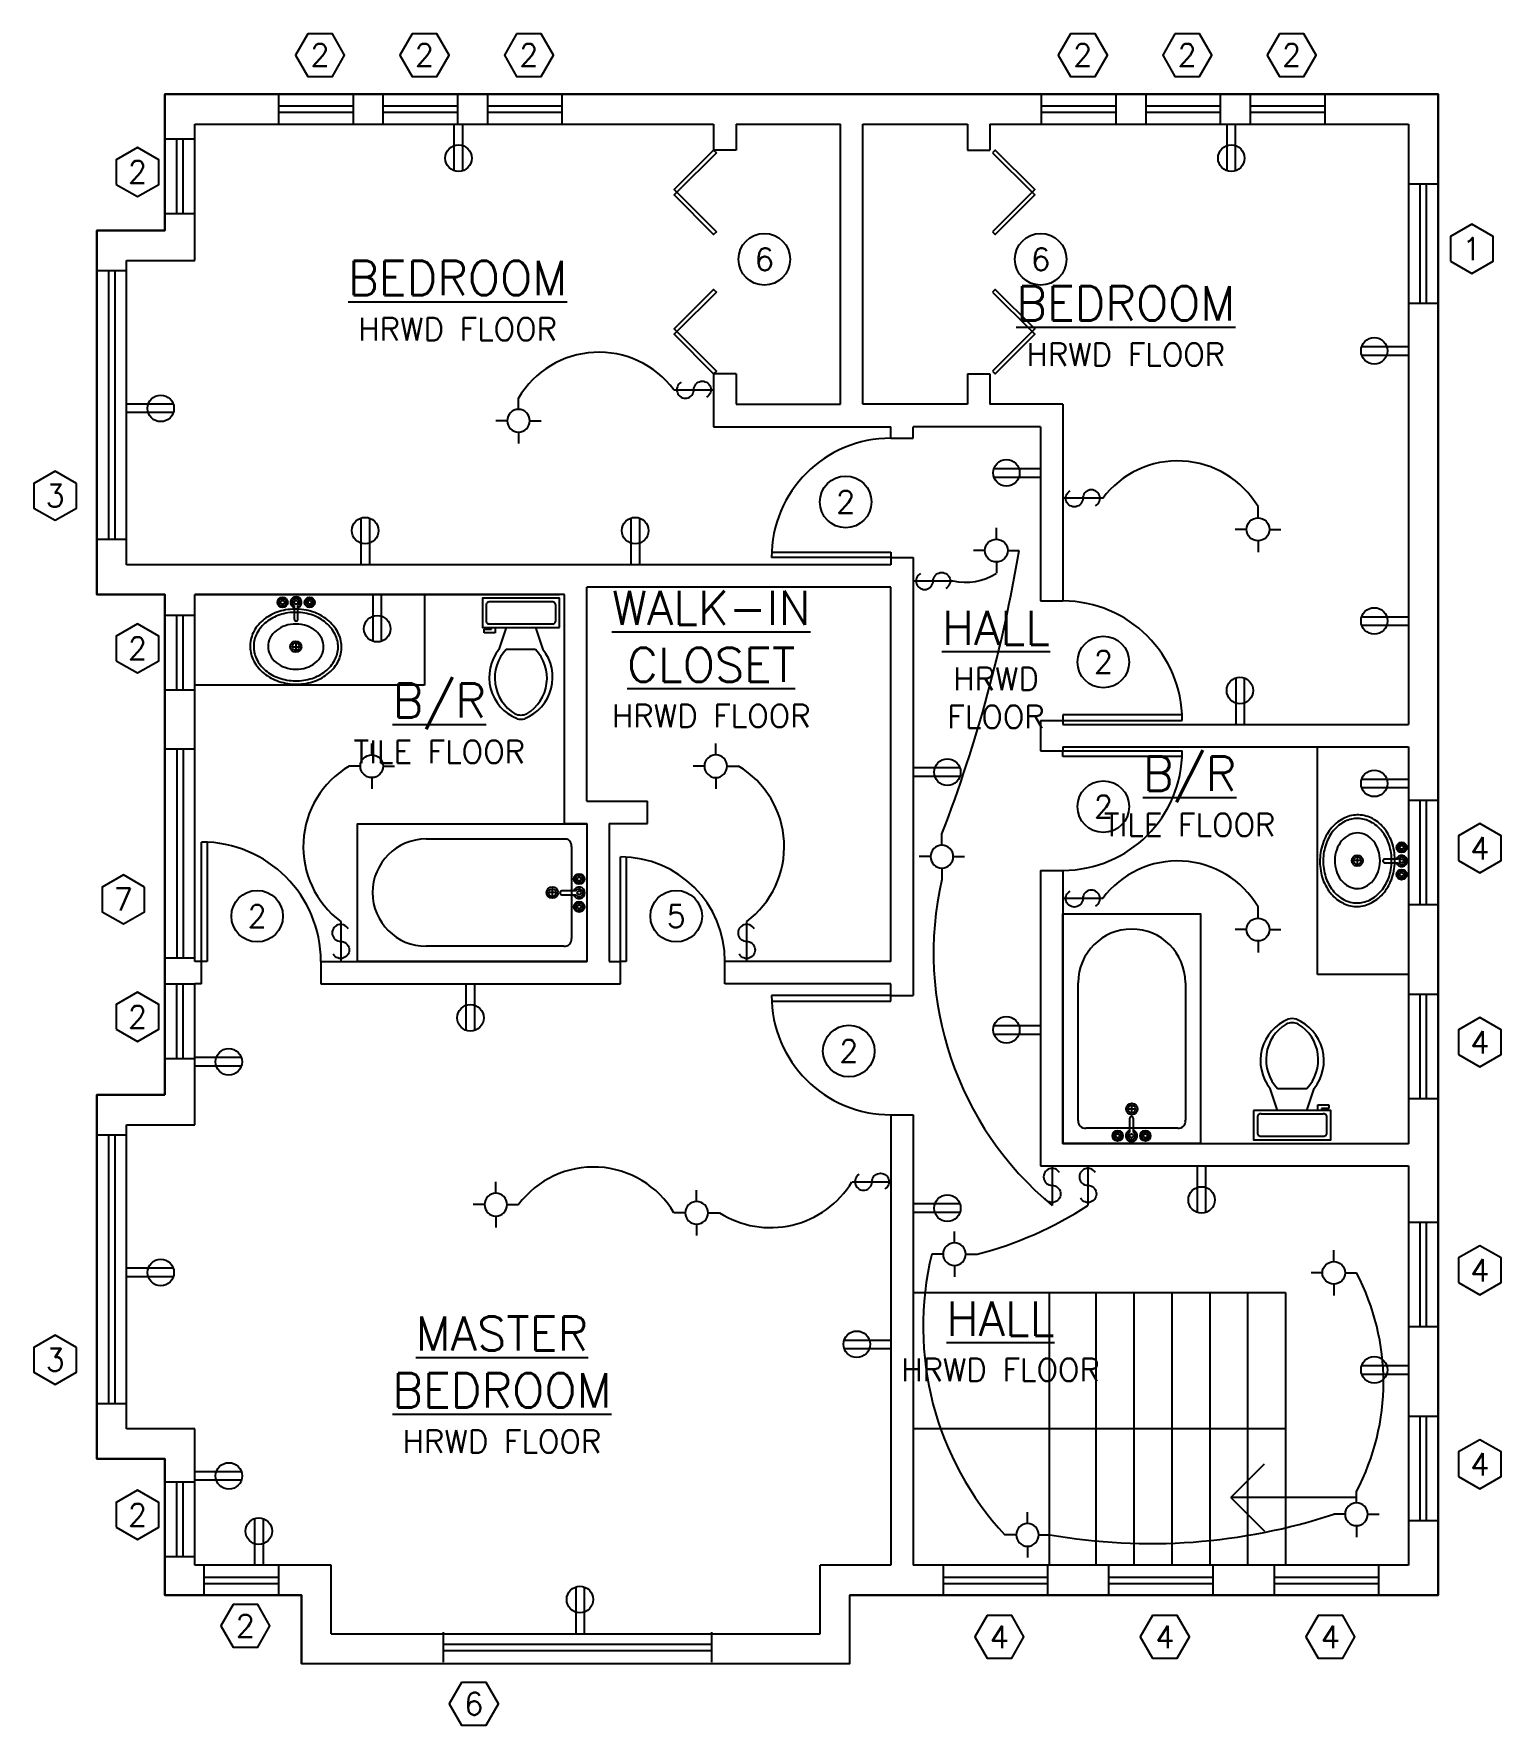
# Model space of a CAD drawing. Header units: metres. Extents: x 121.8 to 148.1, y 162.4 to 178.8.
# Drawn here: x 138.29 to 148.13, y 164.19 to 175.52 of the extents above; entities that cross this region are included whole.
import ezdxf
from ezdxf.enums import TextEntityAlignment as Align

# ---------------------------------------------------------------- set-up
doc = ezdxf.new("R2010")
doc.units = ezdxf.units.M
for name, color, linetype in [('Appliances', 3, 'Continuous'), ('Cabinetry', 95, 'Continuous'), ('DB - Windows', 5, 'Continuous'), ('Doors', 155, 'Continuous'), ('Lighting', 1, 'Continuous'), ('Power', 6, 'Continuous'), ('Stairs', 203, 'Continuous'), ('Text', 7, 'Continuous'), ('Walls', 7, 'Continuous')]:
    doc.layers.add(name, color=color, linetype=linetype)
doc.styles.add('ATTR', font='romans.shx', dxfattribs={"width": 0.8, "height": 0.24})
doc.styles.get("Standard").update_dxf_attribs({"font": 'romans.shx'})

# ---------------------------------------------------------------- blocks, each defined once
blk = doc.blocks.new('Toilet')
blk.add_line((0, 0), (0, 0))
blk.add_line((0, 0), (0, 0))
blk.add_line((0, 0), (0, 0))
blk.add_line((0, 0), (0, 0))
blk.add_line((0, 0), (0, 0))
blk.add_line((0, 0), (0, 0))
blk.add_line((0, 0), (0, 0))
blk.add_line((0, 0), (0, 0))
blk.add_line((0, 0), (0, 0))
blk.add_lwpolyline([(0, 0), (0, 0), (0, 0), (0, 0)], close=True)
blk.add_lwpolyline([(0, 0), (0, 0)])
blk.add_lwpolyline([(0, 0), (0, 0)])
blk.add_lwpolyline([(0, 0), (0, 0)])
for centre, radius, start, end in [((0, -1), 0.309, 141.4691, 247.9714), ((0, -1), 0.288, 136.3677, 238.9468), ((0, 0), 0.0225, 171.8699, 278.1301), ((0, 0), 0.0225, 81.8699, 188.1301), ((0, -1), 0.309, 292.0284, 38.5307), ((0, -1), 0.288, 301.053, 43.6321), ((0, 0), 0.0225, 261.8699, 8.1301), ((0, 0), 0.0225, 351.8699, 98.1301), ((0, -1), 0.102, 254.8605, 285.1395), ((0, -1), 0.102, 245.7318, 294.2682)]:
    blk.add_arc(centre, radius, start, end)
blk = doc.blocks.new('*B17')
for p, q in [((0.241, -0.152), (0.241, -0.051)), ((-0.254, -0.216), (-0.203, -0.216)), ((-0.254, -0.241), (-0.254, -0.216)), ((-0.203, -0.216), (-0.203, -0.203)), ((-0.178, -0.203), (-0.178, -0.241)), ((-0.102, -0.203), (-0.152, -0.356)), ((0.102, -0.203), (0.152, -0.356)), ((-0.178, -0.241), (-0.254, -0.241)), ((0.102, -0.356), (-0.102, -0.356))]:
    blk.add_line(p, q)
blk.add_lwpolyline([(0.267, -0.203), (0.267, 0), (-0.267, 0), (-0.267, -0.203)], close=True)
for points in [[(-0.241, -0.051), (-0.241, -0.152)], [(0.216, -0.025), (-0.216, -0.025)], [(-0.216, -0.178), (0.216, -0.178)]]:
    blk.add_lwpolyline(points)
for centre, radius, start, end in [((-0.219, -0.048), 0.0225, 81.8699, 188.1301), ((0.219, -0.048), 0.0225, 351.8699, 98.1301), ((-0.219, -0.156), 0.0225, 171.8699, 278.1301), ((0.219, -0.156), 0.0225, 261.8699, 8.1301), ((0.089, -0.548), 0.309, 141.4691, 247.9714), ((0.107, -0.554), 0.288, 136.3677, 238.9468), ((-0.089, -0.548), 0.309, 292.0284, 38.5307), ((-0.107, -0.554), 0.288, 301.053, 43.6321), ((0, -0.708), 0.102, 245.7318, 294.2682), ((0, -0.737), 0.102, 254.8605, 285.1395)]:
    blk.add_arc(centre, radius, start, end)
blk = doc.blocks.new('Faucet - top')
for p, q in [((-4.107, 0.125), (-4.375, 0.125)), ((-3.75, 0.4788), (-3.75, 0.75)), ((-3.5, 0.482), (-3.5, 0.75)), ((-3.1461, 0.125), (-2.875, 0.125)), ((3.143, 0.125), (2.875, 0.125)), ((3.5, 0.4788), (3.5, 0.75)), ((3.75, 0.482), (3.75, 0.75)), ((4.1039, 0.125), (4.375, 0.125)), ((-4.1039, -0.125), (-4.375, -0.125)), ((-3.75, -0.4821), (-3.75, -0.75)), ((-3.5, -0.4789), (-3.5, -0.75)), ((-3.143, -0.125), (-2.875, -0.125)), ((-0.5, -0.8639), (-0.5, -4.5)), ((0.5, -4.5), (0.5, -0.8631)), ((3.1461, -0.125), (2.875, -0.125)), ((3.5, -0.4821), (3.5, -0.75)), ((3.75, -0.4789), (3.75, -0.75)), ((4.107, -0.125), (4.375, -0.125))]:
    blk.add_line(p, q)
for centre, radius in [((-3.625, 0), 1.375), ((-4.625, 0), 0.2795), ((-3.625, 0), 0.5), ((-3.625, 1), 0.2795), ((-2.625, 0), 0.2795), ((0, 0), 0.5), ((3.625, 0), 1.375), ((2.625, 0), 0.2795), ((3.625, 0), 0.5), ((3.625, 1), 0.2795), ((4.625, 0), 0.2795), ((-3.625, -1), 0.2795), ((3.625, -1), 0.2795)]:
    blk.add_circle(centre, radius)
for centre, radius, start, end in [((-3.625, 0), 1, 105.2407, 164.2093), ((-3.625, 0), 1, 16.44125, 74.07887), ((0, 0), 1.5, 289.6514, 250.3603), ((0, 0), 1, 300.3431, 239.7554), ((3.625, 0), 1, 106.12, 164.0884), ((3.625, 0), 1, 16.23422, 73.90469), ((-3.625, 0), 1, 196.2342, 253.9047), ((-3.625, 0), 1, 286.12, 344.0884), ((3.625, 0), 1, 196.4413, 254.0789), ((3.625, 0), 1, 285.2407, 344.2093), ((0, -4.5), 0.5, 180, 0)]:
    blk.add_arc(centre, radius, start, end)
blk = doc.blocks.new('*B18')
for p, q in [((-0.027, -0.301), (0.024, -0.301)), ((-0.002, -0.275), (-0.002, -0.326))]:
    blk.add_line(p, q)
at = {"linetype": 'Continuous'}
for points in [[(-0.312, -0.291, 0.117634), (-0.293, -0.386, 0.104469), (-0.227, -0.474, 0.090016), (-0.131, -0.531, 0.08192), (-0.01, -0.555, 0.08192), (0.112, -0.539, 0.090016), (0.212, -0.488, 0.104469), (0.283, -0.405, 0.117634), (0.309, -0.311, 0.117634), (0.289, -0.215, 0.104469), (0.224, -0.128, 0.090016), (0.127, -0.07, 0.08192), (0.006, -0.046, 0.08192), (-0.116, -0.063, 0.090016), (-0.216, -0.114, 0.104469), (-0.287, -0.197, 0.117634)], [(-0.288, -0.297, 0.118622), (-0.269, -0.383, 0.104678), (-0.207, -0.462, 0.089562), (-0.117, -0.513, 0.081185), (-0.005, -0.533, 0.081185), (0.108, -0.516, 0.089562), (0.199, -0.468, 0.104678), (0.263, -0.391, 0.118622), (0.285, -0.305, 0.118622), (0.265, -0.218, 0.104678), (0.203, -0.139, 0.089562), (0.114, -0.088, 0.081185), (0.002, -0.068, 0.081185), (-0.111, -0.085, 0.089562), (-0.202, -0.134, 0.104678), (-0.266, -0.211, 0.118622)], [(-0.19, -0.299, 0.118283), (-0.177, -0.356, 0.104607), (-0.136, -0.408, 0.089718), (-0.077, -0.441, 0.081436), (-0.003, -0.454, 0.081436), (0.07, -0.443, 0.089718), (0.13, -0.411, 0.104607), (0.172, -0.36, 0.118283), (0.187, -0.303, 0.118283), (0.174, -0.246, 0.104607), (0.133, -0.194, 0.089718), (0.074, -0.16, 0.081436), (0, -0.147, 0.081436), (-0.074, -0.159, 0.089718), (-0.134, -0.191, 0.104607), (-0.176, -0.242, 0.118283)]]:
    blk.add_lwpolyline(points, format="xyb", close=True, dxfattribs=at)
for radius in [0.0381, 0.0254]:
    blk.add_circle((-0.002, -0.301), radius)
at = {"xscale": 0.0254000000000012, "yscale": 0.0254000000000012, "zscale": 0.0254000000000012}
blk.add_blockref('Faucet - top', (0, 0), dxfattribs=at)
blk = doc.blocks.new('Sink')
for p, q in [((-0.027, -0.301), (0.024, -0.301)), ((-0.002, -0.275), (-0.002, -0.326))]:
    blk.add_line(p, q)
at = {"linetype": 'Continuous'}
for points in [[(-0.312, -0.291, 0.117634), (-0.293, -0.386, 0.104469), (-0.227, -0.474, 0.090016), (-0.131, -0.531, 0.08192), (-0.01, -0.555, 0.08192), (0.112, -0.539, 0.090016), (0.212, -0.488, 0.104469), (0.283, -0.405, 0.117634), (0.309, -0.311, 0.117634), (0.289, -0.215, 0.104469), (0.224, -0.128, 0.090016), (0.127, -0.07, 0.08192), (0.006, -0.046, 0.08192), (-0.116, -0.063, 0.090016), (-0.216, -0.114, 0.104469), (-0.287, -0.197, 0.117634)], [(-0.288, -0.297, 0.118622), (-0.269, -0.383, 0.104678), (-0.207, -0.462, 0.089562), (-0.117, -0.513, 0.081185), (-0.005, -0.533, 0.081185), (0.108, -0.516, 0.089562), (0.199, -0.468, 0.104678), (0.263, -0.391, 0.118622), (0.285, -0.305, 0.118622), (0.265, -0.218, 0.104678), (0.203, -0.139, 0.089562), (0.114, -0.088, 0.081185), (0.002, -0.068, 0.081185), (-0.111, -0.085, 0.089562), (-0.202, -0.134, 0.104678), (-0.266, -0.211, 0.118622)], [(-0.19, -0.299, 0.118283), (-0.177, -0.356, 0.104607), (-0.136, -0.408, 0.089718), (-0.077, -0.441, 0.081436), (-0.003, -0.454, 0.081436), (0.07, -0.443, 0.089718), (0.13, -0.411, 0.104607), (0.172, -0.36, 0.118283), (0.187, -0.303, 0.118283), (0.174, -0.246, 0.104607), (0.133, -0.194, 0.089718), (0.074, -0.16, 0.081436), (0, -0.147, 0.081436), (-0.074, -0.159, 0.089718), (-0.134, -0.191, 0.104607), (-0.176, -0.242, 0.118283)]]:
    blk.add_lwpolyline(points, format="xyb", close=True, dxfattribs=at)
for radius in [0.0381, 0.0254]:
    blk.add_circle((-0.002, -0.301), radius)
at = {"xscale": 0.0254000000000012, "yscale": 0.0254000000000012, "zscale": 0.0254000000000012}
blk.add_blockref('Faucet - top', (0, 0), dxfattribs=at)
blk = doc.blocks.new('Bathtub')
for p, q in [((0, -0.203), (0, -0.254)), ((0.025, -0.229), (-0.025, -0.229))]:
    blk.add_line(p, q)
blk.add_lwpolyline([(-0.457, 0), (0.457, 0), (0.457, -1.524), (-0.457, -1.524)], close=True)
for points in [[(-0.305, -0.102), (0.305, -0.102)], [(-0.356, -1.067), (-0.356, -0.152)], [(0.356, -0.152), (0.356, -1.067)]]:
    blk.add_lwpolyline(points)
for radius in [0.0381, 0.0254]:
    blk.add_circle((0, -0.229), radius)
for centre, radius, start, end in [((-0.311, -0.146), 0.0449, 81.8699, 188.1301), ((0.311, -0.146), 0.0449, 351.8699, 98.1301), ((0, -1.067), 0.356, 180, 0)]:
    blk.add_arc(centre, radius, start, end)
at = {"xscale": 0.02539999999999998, "yscale": 0.02539999999999998, "zscale": 0.02539999999999998}
blk.add_blockref('Faucet - top', (0.002, -0.051), dxfattribs=at)
blk = doc.blocks.new('Receptacle')
for p, q in [((12.31, 1.12), (0, 1.12)), ((12.31, -1.12), (0, -1.12))]:
    blk.add_line(p, q)
blk.add_circle((9, 0), 3.5)
blk = doc.blocks.new('Lighting fixture')
for p, q in [((0, 3), (0, 6)), ((-3, 0), (-6, 0)), ((3, 0), (6, 0)), ((0, -3), (0, -6))]:
    blk.add_line(p, q)
blk.add_circle((0, 0), 3)
blk = doc.blocks.new('*B20')
blk.add_line((0, 0), (0, -10.5))
blk.add_lwpolyline([(1.95, -1.88, 1.732051), (0, -5.25, -1.732051), (-1.95, -8.62, -1.732051)], format="xyb")
at = {"style": 'ATTR', "width": 0.8, "flags": 9}
blk.add_attdef('ESTCODE', (0, 0), '', height=0.00003, dxfattribs=at)
blk = doc.blocks.new('*B21')
blk.add_line((0, 0), (0, -10.5))
blk.add_lwpolyline([(1.95, -1.88, 1.732051), (0, -5.25, -1.732051), (-1.95, -8.62, -1.732051)], format="xyb")
at = {"style": 'ATTR', "width": 0.8, "flags": 9}
blk.add_attdef('ESTCODE', (0, 0), '', height=0.00003, dxfattribs=at)
blk = doc.blocks.new('*U46')
for p, q in [((-1.3, 0.2), (-1.3, 0)), ((-1.3, 0.121), (0.5, 0.121)), ((0.5, 0.2), (0.5, 0)), ((-1.3, 0.079), (0.5, 0.079))]:
    blk.add_line(p, q)
blk.add_lwpolyline([(0.124, -0.137), (0.041, -0.279), (0.124, -0.422), (0.289, -0.422), (0.371, -0.279), (0.289, -0.137)], close=True)
at = {"color": 7}
blk.add_attdef('SYM.', text='', height=0.15, dxfattribs=at).set_placement((0.278, 0.462), align=Align.MIDDLE_CENTER)
at = {"flags": 9}
for tag, p in [('WIDTH', (-0.004, -0.283)), ('HEIGHT', (-0.004, -0.548)), ('STYLE', (-0.004, -0.813)), ('REF#', (-0.004, -1.078)), ('MANUFACTURER', (-0.004, -1.343)), ('COST', (-0.004, -1.608))]:
    blk.add_attdef(tag, p, '', height=0.15, dxfattribs=at)
blk = doc.blocks.new('*U44')
for p, q in [((0, 0.2), (0, 0)), ((0, 0.121), (1.8, 0.121)), ((1.8, 0.2), (1.8, 0)), ((0, 0.079), (1.8, 0.079))]:
    blk.add_line(p, q)
blk.add_lwpolyline([(0.124, -0.137), (0.041, -0.279), (0.124, -0.422), (0.289, -0.422), (0.371, -0.279), (0.289, -0.137)], close=True)
at = {"color": 7}
blk.add_attdef('SYM.', text='', height=0.15, dxfattribs=at).set_placement((0.278, 0.462), align=Align.MIDDLE_CENTER)
at = {"flags": 9}
for tag, p in [('WIDTH', (-0.004, -0.283)), ('HEIGHT', (-0.004, -0.548)), ('STYLE', (-0.004, -0.813)), ('REF#', (-0.004, -1.078)), ('MANUFACTURER', (-0.004, -1.343)), ('COST', (-0.004, -1.608))]:
    blk.add_attdef(tag, p, '', height=0.15, dxfattribs=at)
blk = doc.blocks.new('*U43')
for p, q in [((-0.8, 0.2), (-0.8, 0)), ((-0.8, 0.121), (0.6, 0.121)), ((0.6, 0.2), (0.6, 0)), ((-0.8, 0.079), (0.6, 0.079))]:
    blk.add_line(p, q)
blk.add_lwpolyline([(0.124, -0.137), (0.041, -0.279), (0.124, -0.422), (0.289, -0.422), (0.371, -0.279), (0.289, -0.137)], close=True)
at = {"color": 7}
blk.add_attdef('SYM.', text='', height=0.15, dxfattribs=at).set_placement((0.278, 0.462), align=Align.MIDDLE_CENTER)
at = {"flags": 9}
for tag, p in [('WIDTH', (-0.004, -0.283)), ('HEIGHT', (-0.004, -0.548)), ('STYLE', (-0.004, -0.813)), ('REF#', (-0.004, -1.078)), ('MANUFACTURER', (-0.004, -1.343)), ('COST', (-0.004, -1.608))]:
    blk.add_attdef(tag, p, '', height=0.15, dxfattribs=at)
blk = doc.blocks.new('*U45')
for p, q in [((-0.7, 0.2), (-0.7, 0)), ((-0.7, 0.121), (0, 0.121)), ((0, 0.2), (0, 0)), ((-0.7, 0.079), (0, 0.079))]:
    blk.add_line(p, q)
blk.add_lwpolyline([(-0.405, -0.137), (-0.488, -0.279), (-0.405, -0.422), (-0.24, -0.422), (-0.158, -0.279), (-0.24, -0.137)], close=True)
at = {"color": 7}
blk.add_attdef('SYM.', text='', height=0.15, dxfattribs=at).set_placement((0.278, 0.462), align=Align.MIDDLE_CENTER)
at = {"flags": 9}
for tag, p in [('WIDTH', (-0.004, -0.283)), ('HEIGHT', (-0.004, -0.548)), ('STYLE', (-0.004, -0.813)), ('REF#', (-0.004, -1.078)), ('MANUFACTURER', (-0.004, -1.343)), ('COST', (-0.004, -1.608))]:
    blk.add_attdef(tag, p, '', height=0.15, dxfattribs=at)
blk = doc.blocks.new('*U38')
for points in [[(0.018, -0.018), (0, 0), (0.265, 0.265), (0.283, 0.247)], [(0.548, -0.018), (0.283, 0.247), (0.301, 0.265), (0.566, 0)], [(0.952, -0.018), (0.934, 0), (1.199, 0.265), (1.217, 0.247)], [(1.482, -0.018), (1.217, 0.247), (1.235, 0.265), (1.5, 0)]]:
    blk.add_lwpolyline(points, close=True)
blk.add_circle((0.768, -0.34), 0.173)
at = {"color": 7, "flags": 8}
blk.add_attdef('SYM.', text='', height=0.15, dxfattribs=at).set_placement((0.768, -0.34), align=Align.MIDDLE_CENTER)
at = {"flags": 9}
for tag, p in [('WIDTH', (0.471, -1.122)), ('HEIGHT', (0.471, -1.4)), ('STYLE', (0.471, -1.678)), ('REF#', (0.471, -1.956)), ('MANUFACTURER', (0.471, -2.235)), ('COST', (0.471, -2.513))]:
    blk.add_attdef(tag, p, '', height=0.15, dxfattribs=at)
blk = doc.blocks.new('*U39')
for points in [[(0.018, -0.018), (0, -0.035), (0.265, -0.301), (0.283, -0.283)], [(0.548, -0.018), (0.283, -0.283), (0.301, -0.301), (0.566, -0.035)], [(0.952, -0.018), (0.934, -0.035), (1.199, -0.301), (1.217, -0.283)], [(1.482, -0.018), (1.217, -0.283), (1.235, -0.301), (1.5, -0.035)]]:
    blk.add_lwpolyline(points, close=True)
blk.add_circle((0.768, -0.34), 0.173)
at = {"color": 7, "flags": 8}
blk.add_attdef('SYM.', text='', height=0.15, dxfattribs=at).set_placement((0.768, -0.34), align=Align.MIDDLE_CENTER)
at = {"flags": 9}
for tag, p in [('WIDTH', (0.471, -1.122)), ('HEIGHT', (0.471, -1.4)), ('STYLE', (0.471, -1.678)), ('REF#', (0.471, -1.956)), ('MANUFACTURER', (0.471, -2.235)), ('COST', (0.471, -2.513))]:
    blk.add_attdef(tag, p, '', height=0.15, dxfattribs=at)
blk = doc.blocks.new('*B31')
for p, q in [((-0.038, 0), (0, 0)), ((0, 0), (0, -0.8)), ((-0.038, -0.799), (-0.038, 0))]:
    blk.add_line(p, q)
blk.add_circle((-0.373, -0.271), 0.173)
blk.add_arc((0, 0), 0.8, 180, 270)
at = {"color": 7, "flags": 8}
blk.add_attdef('SYM.', text='', height=0.15, dxfattribs=at).set_placement((0.323, 0.28), align=Align.MIDDLE_CENTER)
at = {"flags": 9}
for tag, p in [('WIDTH', (0.027, -0.502)), ('HEIGHT', (0.027, -0.78)), ('STYLE', (0.027, -1.059)), ('REF#', (0.027, -1.337)), ('MANUFACTURER', (0.027, -1.615)), ('COST', (0.027, -1.893))]:
    blk.add_attdef(tag, p, '', height=0.15, dxfattribs=at)
blk = doc.blocks.new('*B34')
for p, q in [((0.037, 0), (0, 0)), ((0, 0), (0, -0.8)), ((0.037, -0.799), (0.037, 0))]:
    blk.add_line(p, q)
blk.add_circle((0.391, -0.271), 0.173)
blk.add_arc((0, 0), 0.8, 270, 0)
at = {"color": 7, "flags": 8}
blk.add_attdef('SYM.', text='', height=0.15, dxfattribs=at).set_placement((0.323, 0.28), align=Align.MIDDLE_CENTER)
at = {"flags": 9}
for tag, p in [('WIDTH', (0.027, -0.502)), ('HEIGHT', (0.027, -0.78)), ('STYLE', (0.027, -1.059)), ('REF#', (0.027, -1.337)), ('MANUFACTURER', (0.027, -1.615)), ('COST', (0.027, -1.893))]:
    blk.add_attdef(tag, p, '', height=0.15, dxfattribs=at)
blk = doc.blocks.new('*B33')
for p, q in [((0, 0), (0, 0.8)), ((0.037, 0.799), (0.037, 0)), ((0.037, 0), (0, 0))]:
    blk.add_line(p, q)
blk.add_circle((0.373, 0.303), 0.173)
blk.add_arc((0, 0), 0.8, 0, 90)
at = {"color": 7, "flags": 8}
blk.add_attdef('SYM.', text='', height=0.15, dxfattribs=at).set_placement((0.323, 0.28), align=Align.MIDDLE_CENTER)
at = {"flags": 9}
for tag, p in [('WIDTH', (0.027, -0.502)), ('HEIGHT', (0.027, -0.78)), ('STYLE', (0.027, -1.059)), ('REF#', (0.027, -1.337)), ('MANUFACTURER', (0.027, -1.615)), ('COST', (0.027, -1.893))]:
    blk.add_attdef(tag, p, '', height=0.15, dxfattribs=at)
blk = doc.blocks.new('*B35')
for p, q in [((-0.038, 0.799), (-0.038, 0)), ((0, 0), (0, 0.8)), ((-0.038, 0), (0, 0))]:
    blk.add_line(p, q)
blk.add_circle((-0.373, 0.282), 0.173)
blk.add_arc((0, 0), 0.8, 90, 180)
at = {"color": 7, "flags": 8}
blk.add_attdef('SYM.', text='', height=0.15, dxfattribs=at).set_placement((0.323, 0.28), align=Align.MIDDLE_CENTER)
at = {"flags": 9}
for tag, p in [('WIDTH', (0.027, -0.502)), ('HEIGHT', (0.027, -0.78)), ('STYLE', (0.027, -1.059)), ('REF#', (0.027, -1.337)), ('MANUFACTURER', (0.027, -1.615)), ('COST', (0.027, -1.893))]:
    blk.add_attdef(tag, p, '', height=0.15, dxfattribs=at)
blk = doc.blocks.new('*B36')
for p, q in [((-0.038, 0), (0, 0)), ((0, 0), (0, -0.8)), ((-0.038, -0.799), (-0.038, 0))]:
    blk.add_line(p, q)
blk.add_circle((-0.373, -0.303), 0.173)
blk.add_arc((0, 0), 0.8, 180, 270)
at = {"color": 7, "flags": 8}
blk.add_attdef('SYM.', text='', height=0.15, dxfattribs=at).set_placement((0.323, 0.28), align=Align.MIDDLE_CENTER)
at = {"flags": 9}
for tag, p in [('WIDTH', (0.027, -0.502)), ('HEIGHT', (0.027, -0.78)), ('STYLE', (0.027, -1.059)), ('REF#', (0.027, -1.337)), ('MANUFACTURER', (0.027, -1.615)), ('COST', (0.027, -1.893))]:
    blk.add_attdef(tag, p, '', height=0.15, dxfattribs=at)
blk = doc.blocks.new('*B37')
for p, q in [((-0.038, 0), (0, 0)), ((0, 0), (0, -0.7)), ((-0.038, -0.699), (-0.038, 0))]:
    blk.add_line(p, q)
blk.add_circle((-0.373, -0.303), 0.173)
blk.add_arc((0, 0), 0.7, 180, 270)
at = {"color": 7, "flags": 8}
blk.add_attdef('SYM.', text='', height=0.15, dxfattribs=at).set_placement((0.323, 0.28), align=Align.MIDDLE_CENTER)
at = {"flags": 9}
for tag, p in [('WIDTH', (0.027, -0.502)), ('HEIGHT', (0.027, -0.78)), ('STYLE', (0.027, -1.059)), ('REF#', (0.027, -1.337)), ('MANUFACTURER', (0.027, -1.615)), ('COST', (0.027, -1.893))]:
    blk.add_attdef(tag, p, '', height=0.15, dxfattribs=at)
blk = doc.blocks.new('*U48')
for p, q in [((0, 0.2), (0, 0)), ((0, 0.121), (0.5, 0.121)), ((0.5, 0.2), (0.5, 0)), ((0, 0.079), (0.5, 0.079))]:
    blk.add_line(p, q)
blk.add_lwpolyline([(0.196, 0.605), (0.114, 0.462), (0.196, 0.319), (0.361, 0.319), (0.443, 0.462), (0.361, 0.605)], close=True)
at = {"color": 7}
blk.add_attdef('SYM.', text='', height=0.15, dxfattribs=at).set_placement((0.278, 0.462), align=Align.MIDDLE_CENTER)
at = {"flags": 9}
for tag, p in [('WIDTH', (-0.004, -0.283)), ('HEIGHT', (-0.004, -0.548)), ('STYLE', (-0.004, -0.813)), ('REF#', (-0.004, -1.078)), ('MANUFACTURER', (-0.004, -1.343)), ('COST', (-0.004, -1.608))]:
    blk.add_attdef(tag, p, '', height=0.15, dxfattribs=at)
blk = doc.blocks.new('*U50')
for p, q in [((0, 0.2), (0, 0)), ((0, 0.121), (0.5, 0.121)), ((0.5, 0.2), (0.5, 0)), ((0, 0.079), (0.5, 0.079))]:
    blk.add_line(p, q)
blk.add_lwpolyline([(0.196, 0.527), (0.114, 0.384), (0.196, 0.241), (0.361, 0.241), (0.443, 0.384), (0.361, 0.527)], close=True)
at = {"color": 7}
blk.add_attdef('SYM.', text='', height=0.15, dxfattribs=at).set_placement((0.278, 0.462), align=Align.MIDDLE_CENTER)
at = {"flags": 9}
for tag, p in [('WIDTH', (-0.004, -0.283)), ('HEIGHT', (-0.004, -0.548)), ('STYLE', (-0.004, -0.813)), ('REF#', (-0.004, -1.078)), ('MANUFACTURER', (-0.004, -1.343)), ('COST', (-0.004, -1.608))]:
    blk.add_attdef(tag, p, '', height=0.15, dxfattribs=at)
blk = doc.blocks.new('*U52')
for p, q in [((0, 0.2), (0, 0)), ((0, 0.121), (0.5, 0.121)), ((0.5, 0.2), (0.5, 0)), ((0, 0.079), (0.5, 0.079))]:
    blk.add_line(p, q)
blk.add_lwpolyline([(0.196, -0.062), (0.114, -0.205), (0.196, -0.348), (0.361, -0.348), (0.443, -0.205), (0.361, -0.062)], close=True)
at = {"color": 7}
blk.add_attdef('SYM.', text='', height=0.15, dxfattribs=at).set_placement((0.278, 0.462), align=Align.MIDDLE_CENTER)
at = {"flags": 9}
for tag, p in [('WIDTH', (-0.004, -0.283)), ('HEIGHT', (-0.004, -0.548)), ('STYLE', (-0.004, -0.813)), ('REF#', (-0.004, -1.078)), ('MANUFACTURER', (-0.004, -1.343)), ('COST', (-0.004, -1.608))]:
    blk.add_attdef(tag, p, '', height=0.15, dxfattribs=at)
blk = doc.blocks.new('*U53')
for p, q in [((0, 0.2), (0, 0)), ((0, 0.121), (0.8, 0.121)), ((0.8, 0.2), (0.8, 0)), ((0, 0.079), (0.8, 0.079))]:
    blk.add_line(p, q)
blk.add_lwpolyline([(0.281, -0.083), (0.199, -0.225), (0.281, -0.368), (0.446, -0.368), (0.529, -0.225), (0.446, -0.083)], close=True)
at = {"color": 7}
blk.add_attdef('SYM.', text='', height=0.15, dxfattribs=at).set_placement((0.278, 0.462), align=Align.MIDDLE_CENTER)
at = {"flags": 9}
for tag, p in [('WIDTH', (-0.004, -0.283)), ('HEIGHT', (-0.004, -0.548)), ('STYLE', (-0.004, -0.813)), ('REF#', (-0.004, -1.078)), ('MANUFACTURER', (-0.004, -1.343)), ('COST', (-0.004, -1.608))]:
    blk.add_attdef(tag, p, '', height=0.15, dxfattribs=at)

msp = doc.modelspace()

# ---------------------------------------------------------------- linework, layer by layer
at = {"layer": 'Cabinetry'}
for p, q in [((140.91, 171.763), (140.91, 171.155)), ((140.91, 171.155), (139.371, 171.155)), ((146.897, 169.218), (146.897, 170.742)), ((147.506, 169.218), (146.897, 169.218))]:
    msp.add_line(p, q, dxfattribs=at)
at = {"layer": 'Lighting'}
for centre, radius, start, end in [((142.08, 172.76), 0.627, 36.7917, 149.293), ((145.959, 172.032), 0.627, 30.707, 143.2083), ((135.238, 173.666), 9.791, 339.0105, 350.5444), ((144.537, 172.23), 0.385, 257.4618, 302.3958), ((140.725, 170.074), 0.627, 120.707, 233.2083), ((142.695, 170.074), 0.627, 306.7917, 59.293), ((145.959, 169.351), 0.627, 30.707, 143.2083), ((146.522, 169.362), 2.199, 167.0675, 230.3199), ((142.044, 167.3), 0.627, 30.707, 143.2083), ((143.23, 168.16), 0.639, 237.6014, 328.7053), ((144.003, 169.74), 2.474, 284.3409, 303.2079), ((146.304, 166.858), 2.051, 166.3273, 222.8797), ((145.761, 166.485), 1.578, 332.329, 27.671), ((145.779, 169.324), 3.92, 260.0509, 288.2374)]:
    msp.add_arc(centre, radius, start, end, dxfattribs=at)
at = {"layer": 'Stairs'}
for p, q in [((144.187, 167.086), (146.682, 167.086)), ((145.101, 165.258), (145.101, 167.086)), ((145.412, 167.086), (145.412, 165.258)), ((145.666, 167.086), (145.666, 165.258)), ((145.92, 167.086), (145.92, 165.258)), ((146.174, 167.086), (146.174, 165.258)), ((146.428, 167.086), (146.428, 165.258)), ((146.682, 167.086), (146.682, 165.258)), ((146.682, 166.172), (144.187, 166.172))]:
    msp.add_line(p, q, dxfattribs=at)
at = {"layer": 'Text'}
for p, q in [((146.316, 165.713), (146.541, 165.938)), ((147.152, 165.713), (146.316, 165.713)), ((146.316, 165.713), (146.541, 165.488))]:
    msp.add_line(p, q, dxfattribs=at)
at = {"layer": 'Walls'}
for p, q in [((139.171, 174.202), (139.171, 175.116)), ((139.171, 175.116), (147.706, 175.116)), ((147.706, 175.116), (147.706, 165.058)), ((139.371, 174.002), (139.371, 174.916)), ((139.371, 174.916), (142.849, 174.916)), ((142.849, 174.916), (142.849, 174.742)), ((142.999, 174.916), (142.999, 174.742)), ((142.999, 174.916), (143.7, 174.916)), ((143.7, 173.038), (143.7, 174.916)), ((143.85, 173.038), (143.85, 174.916)), ((143.85, 174.916), (144.551, 174.916)), ((144.551, 174.916), (144.551, 174.742)), ((144.701, 174.916), (144.701, 174.742)), ((144.701, 174.916), (147.506, 174.916)), ((147.506, 174.916), (147.506, 170.892)), ((142.999, 174.742), (142.849, 174.742)), ((144.551, 174.742), (144.701, 174.742)), ((138.714, 171.763), (138.714, 174.202)), ((138.714, 174.202), (139.171, 174.202)), ((138.914, 171.963), (138.914, 174.002)), ((138.914, 174.002), (139.371, 174.002)), ((142.849, 173.242), (142.849, 172.888)), ((142.999, 173.242), (142.849, 173.242)), ((142.999, 173.242), (142.999, 173.038)), ((144.551, 173.242), (144.551, 173.038)), ((144.551, 173.242), (144.701, 173.242)), ((144.701, 173.242), (144.701, 173.038)), ((142.999, 173.038), (143.7, 173.038)), ((144.551, 173.038), (143.85, 173.038)), ((145.19, 173.038), (144.701, 173.038)), ((145.19, 173.038), (145.19, 171.72)), ((142.849, 172.888), (144.037, 172.888)), ((144.037, 172.811), (144.037, 172.888)), ((145.04, 172.888), (144.187, 172.888)), ((144.187, 172.811), (144.187, 172.888)), ((145.04, 172.888), (145.04, 171.72)), ((144.037, 172.811), (144.187, 172.811)), ((144.037, 171.963), (138.914, 171.963)), ((144.037, 172.011), (144.037, 171.963)), ((144.037, 172.011), (144.187, 172.011)), ((144.187, 172.011), (144.187, 169.077)), ((139.171, 171.763), (138.714, 171.763)), ((139.171, 171.763), (138.914, 171.763)), ((139.171, 168.41), (139.171, 171.763)), ((139.371, 169.305), (139.371, 171.763)), ((141.849, 171.763), (139.371, 171.763)), ((141.849, 170.228), (141.849, 171.763)), ((141.999, 170.378), (141.999, 171.813)), ((144.037, 171.813), (141.999, 171.813)), ((144.037, 169.305), (144.037, 171.813)), ((145.04, 171.72), (145.19, 171.72)), ((145.04, 170.92), (145.19, 170.92)), ((145.04, 170.92), (145.04, 170.715)), ((145.19, 170.92), (145.19, 170.892)), ((145.19, 170.892), (147.506, 170.892)), ((145.04, 170.715), (145.19, 170.715)), ((145.19, 170.742), (147.506, 170.742)), ((145.19, 170.742), (145.19, 170.715)), ((147.506, 170.742), (147.506, 168.085)), ((141.999, 170.378), (142.406, 170.378)), ((142.406, 170.228), (142.406, 170.378)), ((141.849, 170.228), (141.999, 170.228)), ((141.999, 170.228), (141.999, 170.005)), ((142.149, 170.228), (142.406, 170.228)), ((142.149, 170.228), (142.149, 169.305)), ((141.999, 170.005), (141.999, 169.305)), ((145.04, 169.915), (145.19, 169.915)), ((145.04, 169.915), (145.04, 167.935)), ((145.19, 169.915), (145.19, 168.085)), ((139.416, 169.305), (139.371, 169.305)), ((139.416, 169.155), (139.416, 169.305)), ((140.216, 169.305), (141.999, 169.305)), ((140.216, 169.305), (140.216, 169.155)), ((142.149, 169.305), (142.225, 169.305)), ((142.225, 169.155), (142.225, 169.305)), ((142.925, 169.155), (142.925, 169.305)), ((144.037, 169.305), (142.925, 169.305)), ((139.371, 168.21), (139.371, 169.155)), ((139.416, 169.155), (139.371, 169.155)), ((140.216, 169.155), (142.225, 169.155)), ((144.037, 169.155), (142.925, 169.155)), ((144.037, 169.077), (144.037, 169.155)), ((144.037, 169.077), (144.187, 169.077)), ((138.714, 165.972), (138.714, 168.41)), ((138.714, 168.41), (139.171, 168.41)), ((138.914, 166.172), (138.914, 168.21)), ((138.914, 168.21), (139.371, 168.21)), ((144.037, 168.277), (144.187, 168.277)), ((144.037, 168.277), (144.037, 165.258)), ((144.187, 168.277), (144.187, 165.258)), ((144.187, 168.245), (144.187, 165.258)), ((145.19, 168.085), (147.506, 168.085)), ((145.04, 167.935), (147.506, 167.935)), ((147.506, 167.935), (147.506, 165.258)), ((139.371, 166.172), (138.914, 166.172)), ((139.371, 165.258), (139.371, 166.172)), ((139.171, 165.972), (138.714, 165.972)), ((139.171, 165.058), (139.171, 165.972)), ((140.286, 165.258), (139.371, 165.258)), ((140.286, 164.8), (140.286, 165.258)), ((143.563, 164.8), (143.563, 165.258)), ((144.037, 165.258), (143.563, 165.258)), ((147.506, 165.258), (144.187, 165.258)), ((140.086, 165.058), (139.171, 165.058)), ((140.086, 164.6), (140.086, 165.058)), ((143.763, 164.6), (143.763, 165.058)), ((147.706, 165.058), (143.763, 165.058)), ((140.286, 164.8), (143.563, 164.8)), ((140.086, 164.6), (143.763, 164.6))]:
    msp.add_line(p, q, dxfattribs=at)
msp.add_lwpolyline([(139.171, 168.41), (138.714, 168.41), (138.714, 165.972), (139.171, 165.972), (139.171, 165.058), (140.086, 165.058), (140.086, 164.6), (143.763, 164.6), (143.763, 165.058), (147.706, 165.058), (147.706, 175.116), (139.171, 175.116), (139.171, 174.202), (138.714, 174.202), (138.714, 171.763), (139.171, 171.763)], close=True, dxfattribs=at)
msp.add_lwpolyline([(139.371, 171.763), (141.815, 171.763)], dxfattribs=at)

# ---------------------------------------------------------------- block references
at = {"layer": 'Appliances'}
for name, p, xscale, yscale, zscale in [('*B18', (140.05, 171.711), 0.9874250000002576, 0.9874250000002576, 0.9874250000002576), ('*B17', (141.557, 171.739), 0.9670142857139581, 0.9670142857139581, 0.9670142857139581)]:
    msp.add_blockref(name, p, dxfattribs=dict(at, xscale=xscale, yscale=yscale, zscale=zscale))
for name, p, xscale, yscale, zscale, rotation in [('Sink', (147.461, 169.978), 0.9874250000002576, 0.9874250000002576, 0.9874250000002576, 269.9999999999994), ('Bathtub', (141.999, 169.766), 1.009373913043419, 1.009373913043419, 1.009373913043419, 270.0000000000097), ('Bathtub', (145.652, 168.085), 1.009373913043419, 1.009373913043419, 1.009373913043419, 180), ('*B17', (146.727, 168.11), 0.9670142857139581, 0.9670142857139581, 0.9670142857139581, 180)]:
    msp.add_blockref(name, p, dxfattribs=dict(at, xscale=xscale, yscale=yscale, zscale=zscale, rotation=rotation))
at = {"layer": 'DB - Windows'}
for p in [(139.932, 174.916), (140.632, 174.916), (141.332, 174.916), (145.045, 174.916), (145.745, 174.916), (146.445, 174.916)]:
    msp.add_blockref('*U48', p, dxfattribs=at).add_auto_attribs({'SYM.': '2'})
ref = msp.add_blockref('*U50', (139.371, 174.316), dxfattribs=dict(at, rotation=90))
ref.add_attrib('SYM.', '2', dxfattribs={"layer": '0', "color": 7, "height": 0.15}).set_placement((138.987, 174.595), align=Align.MIDDLE_CENTER)
ref = msp.add_blockref('*U53', (147.706, 173.716), dxfattribs=dict(at, rotation=90))
ref.add_attrib('SYM.', '1', dxfattribs={"layer": '0', "color": 7, "height": 0.15}).set_placement((147.931, 174.08), align=Align.MIDDLE_CENTER)
ref = msp.add_blockref('*U46', (138.714, 172.632), dxfattribs=dict(at, rotation=270))
ref.add_attrib('SYM.', '3', dxfattribs={"layer": '0', "color": 7, "height": 0.15}).set_placement((138.435, 172.426), align=Align.MIDDLE_CENTER)
ref = msp.add_blockref('*U50', (139.371, 171.124), dxfattribs=dict(at, rotation=90))
ref.add_attrib('SYM.', '2', dxfattribs={"layer": '0', "color": 7, "height": 0.15}).set_placement((138.987, 171.402), align=Align.MIDDLE_CENTER)
ref = msp.add_blockref('*U43', (139.171, 169.927), dxfattribs=dict(at, rotation=270))
ref.add_attrib('SYM.', '7', dxfattribs={"layer": '0', "color": 7, "height": 0.15}).set_placement((138.892, 169.72), align=Align.MIDDLE_CENTER)
ref = msp.add_blockref('*U45', (147.706, 170.386), dxfattribs=dict(at, rotation=90))
ref.add_attrib('SYM.', '4', dxfattribs={"layer": '0', "color": 7, "height": 0.15}).set_placement((147.985, 170.063), align=Align.MIDDLE_CENTER)
ref = msp.add_blockref('*U50', (139.371, 168.655), dxfattribs=dict(at, rotation=90))
ref.add_attrib('SYM.', '2', dxfattribs={"layer": '0', "color": 7, "height": 0.15}).set_placement((138.987, 168.933), align=Align.MIDDLE_CENTER)
ref = msp.add_blockref('*U45', (147.706, 169.086), dxfattribs=dict(at, rotation=90))
ref.add_attrib('SYM.', '4', dxfattribs={"layer": '0', "color": 7, "height": 0.15}).set_placement((147.985, 168.763), align=Align.MIDDLE_CENTER)
ref = msp.add_blockref('*U46', (138.714, 166.841), dxfattribs=dict(at, rotation=270))
ref.add_attrib('SYM.', '3', dxfattribs={"layer": '0', "color": 7, "height": 0.15}).set_placement((138.435, 166.635), align=Align.MIDDLE_CENTER)
ref = msp.add_blockref('*U45', (147.706, 167.558), dxfattribs=dict(at, rotation=90))
ref.add_attrib('SYM.', '4', dxfattribs={"layer": '0', "color": 7, "height": 0.15}).set_placement((147.985, 167.235), align=Align.MIDDLE_CENTER)
ref = msp.add_blockref('*U45', (147.706, 166.258), dxfattribs=dict(at, rotation=90))
ref.add_attrib('SYM.', '4', dxfattribs={"layer": '0', "color": 7, "height": 0.15}).set_placement((147.985, 165.935), align=Align.MIDDLE_CENTER)
ref = msp.add_blockref('*U50', (139.371, 165.318), dxfattribs=dict(at, rotation=90))
ref.add_attrib('SYM.', '2', dxfattribs={"layer": '0', "color": 7, "height": 0.15}).set_placement((138.987, 165.596), align=Align.MIDDLE_CENTER)
ref = msp.add_blockref('*U52', (139.432, 165.058), dxfattribs=at)
ref.add_attrib('SYM.', '2', dxfattribs={"layer": '0', "color": 7, "height": 0.15}).set_placement((139.71, 164.852), align=Align.MIDDLE_CENTER)
ref = msp.add_blockref('*U45', (145.087, 165.058), dxfattribs=at)
ref.add_attrib('SYM.', '4', dxfattribs={"layer": '0', "color": 7, "height": 0.15}).set_placement((144.764, 164.778), align=Align.MIDDLE_CENTER)
ref = msp.add_blockref('*U45', (146.196, 165.058), dxfattribs=at)
ref.add_attrib('SYM.', '4', dxfattribs={"layer": '0', "color": 7, "height": 0.15}).set_placement((145.874, 164.778), align=Align.MIDDLE_CENTER)
ref = msp.add_blockref('*U45', (147.306, 165.058), dxfattribs=at)
ref.add_attrib('SYM.', '4', dxfattribs={"layer": '0', "color": 7, "height": 0.15}).set_placement((146.983, 164.778), align=Align.MIDDLE_CENTER)
ref = msp.add_blockref('*U44', (141.035, 164.609), dxfattribs=at)
ref.add_attrib('SYM.', '6', dxfattribs={"layer": '0', "color": 7, "height": 0.15}).set_placement((141.241, 164.33), align=Align.MIDDLE_CENTER)
at = {"layer": 'Doors'}
ref = msp.add_blockref('*U38', (142.849, 173.242), dxfattribs=dict(at, rotation=90))
ref.add_attrib('SYM.', '6', dxfattribs={"layer": '0', "color": 7, "height": 0.15, "flags": 8}).set_placement((143.189, 174.01), align=Align.MIDDLE_CENTER)
ref = msp.add_blockref('*U39', (144.701, 173.242), dxfattribs=dict(at, rotation=90))
ref.add_attrib('SYM.', '6', dxfattribs={"layer": '0', "color": 7, "height": 0.15, "flags": 8}).set_placement((145.041, 174.01), align=Align.MIDDLE_CENTER)
ref = msp.add_blockref('*B33', (144.037, 172.011), dxfattribs=dict(at, rotation=90))
ref.add_attrib('SYM.', '2', dxfattribs={"layer": '0', "color": 7, "height": 0.15, "flags": 8}).set_placement((143.734, 172.384), align=Align.MIDDLE_CENTER)
ref = msp.add_blockref('*B34', (145.19, 170.92), dxfattribs=dict(at, rotation=90))
ref.add_attrib('SYM.', '2', dxfattribs={"layer": '0', "color": 7, "height": 0.15, "flags": 8}).set_placement((145.462, 171.311), align=Align.MIDDLE_CENTER)
ref = msp.add_blockref('*B31', (145.19, 170.715), dxfattribs=dict(at, rotation=90))
ref.add_attrib('SYM.', '2', dxfattribs={"layer": '0', "color": 7, "height": 0.15, "flags": 8}).set_placement((145.462, 170.342), align=Align.MIDDLE_CENTER)
ref = msp.add_blockref('*B36', (139.416, 169.305), dxfattribs=dict(at, rotation=180))
ref.add_attrib('SYM.', '2', dxfattribs={"layer": '0', "color": 7, "height": 0.15, "flags": 8}).set_placement((139.789, 169.608), align=Align.MIDDLE_CENTER)
ref = msp.add_blockref('*B37', (142.225, 169.305), dxfattribs=dict(at, rotation=180))
ref.add_attrib('SYM.', '5', dxfattribs={"layer": '0', "color": 7, "height": 0.15, "flags": 8}).set_placement((142.598, 169.608), align=Align.MIDDLE_CENTER)
ref = msp.add_blockref('*B35', (144.037, 169.077), dxfattribs=dict(at, rotation=90))
ref.add_attrib('SYM.', '2', dxfattribs={"layer": '0', "color": 7, "height": 0.15, "flags": 8}).set_placement((143.755, 168.704), align=Align.MIDDLE_CENTER)
at = {"layer": 'Lighting'}
for name, p, xscale, yscale, zscale, rotation in [('*B20', (142.583, 173.136), 0.0254000000000012, 0.0254000000000012, 0.0254000000000012, 90), ('Lighting fixture', (141.541, 172.928), -0.02539999999999054, 0.02539999999999054, 0.0254, 90), ('*B20', (145.457, 172.408), 0.02539999999999054, 0.02539999999999054, 0.02539999999999054, 270), ('Lighting fixture', (146.498, 172.2), 0.02539999999999054, 0.02539999999999054, 0.02539999999999054, 270), ('Lighting fixture', (144.744, 172.058), 0.02539999999999054, 0.02539999999999054, 0.02539999999999054, 270), ('*B21', (144.187, 171.854), 0.02539999999999054, 0.02539999999999054, 0.02539999999999054, 90), ('*B20', (145.457, 169.726), 0.02539999999999054, 0.02539999999999054, 0.02539999999999054, 270), ('Lighting fixture', (146.498, 169.518), 0.02539999999999054, 0.02539999999999054, 0.02539999999999054, 270), ('*B20', (143.777, 167.828), 0.0254000000000012, 0.0254000000000012, 0.0254000000000012, 90), ('Lighting fixture', (141.389, 167.675), -0.02539999999999054, 0.02539999999999054, 0.0254, 90), ('Lighting fixture', (142.735, 167.62), -0.02539999999999054, 0.02539999999999054, 0.0254, 90), ('Lighting fixture', (144.463, 167.343), -0.02539999999999054, 0.02539999999999054, 0.0254, 90), ('Lighting fixture', (147.158, 165.6), -0.02539999999999054, 0.02539999999999054, 0.0254, 90), ('Lighting fixture', (144.953, 165.462), -0.02539999999999054, 0.02539999999999054, 0.0254, 90)]:
    msp.add_blockref(name, p, dxfattribs=dict(at, xscale=xscale, yscale=yscale, zscale=zscale, rotation=rotation))
for name, p, xscale, yscale, zscale in [('Lighting fixture', (140.557, 170.613), 0.02539999999999054, 0.02539999999999054, 0.02539999999999054), ('Lighting fixture', (142.863, 170.613), -0.02539999999999054, 0.02539999999999054, 0.0254), ('Lighting fixture', (144.379, 170.007), -0.02539999999999054, 0.02539999999999054, 0.0254), ('*B20', (140.349, 169.572), 0.02540000000000031, 0.02540000000000031, 0.02540000000000031), ('*B20', (143.07, 169.572), 0.02540000000000031, 0.02540000000000031, 0.02540000000000031), ('*B21', (145.118, 167.937), 0.02539999999999054, 0.02539999999999054, 0.02539999999999054), ('*B21', (145.358, 167.937), 0.02539999999999054, 0.02539999999999054, 0.02539999999999054), ('Lighting fixture', (147.006, 167.218), 0.02539999999999054, 0.02539999999999054, 0.02539999999999054)]:
    msp.add_blockref(name, p, dxfattribs=dict(at, xscale=xscale, yscale=yscale, zscale=zscale))
at = {"layer": 'Power', "xscale": 0.02539999999999054, "yscale": 0.02539999999999054, "zscale": 0.02539999999999054}
for p, rotation in [((141.139, 174.916), 270), ((146.319, 174.916), 270), ((146.319, 174.916), 270), ((147.506, 173.396), 180), ((145.04, 172.579), 180), ((140.513, 171.963), 90), ((142.323, 171.963), 90), ((140.594, 171.763), 270), ((147.506, 171.586), 180), ((146.377, 170.892), 90), ((147.506, 170.498), 180), ((141.219, 169.155), 270), ((145.04, 168.846), 180), ((146.12, 167.935), 270), ((144.037, 166.739), 180), ((147.506, 166.568), 180), ((139.8, 165.258), 90), ((141.953, 164.8), 90)]:
    msp.add_blockref('Receptacle', p, dxfattribs=dict(at, rotation=rotation))
for p in [(138.914, 173.011), (144.187, 170.573), (139.37, 168.632), (144.187, 167.651), (138.914, 167.22), (139.371, 165.857)]:
    msp.add_blockref('Receptacle', p, dxfattribs=at)
at = {"layer": 'Walls', "xscale": 0.00064516, "yscale": 0.00064516, "zscale": 0.00064516}
msp.add_blockref('Toilet', (147.506, 168.085), dxfattribs=at)

# ---------------------------------------------------------------- texts
at = {"layer": 'Text', "char_height": 0.2286, "attachment_point": 2}
for s, insert, width in [('{\\LBEDROOM\\P\\H0.6667x;\\lHRWD FLOOR}', (141.133, 173.999), 2.1844), ('{\\LBEDROOM\\P\\H0.6667x;\\lHRWD FLOOR}', (145.612, 173.829), 2.1844), ('{\\LWALK-IN\\PCLOSET\\P\\H0.6667x;\\lHRWD FLOOR}', (142.833, 171.788), 1.51765), ('{\\LHALL\\P\\H0.6667x;\\lHRWD FLOOR}', (144.742, 171.655), 1.19697), ('{\\LB/R\\P\\H0.6667x;\\lTILE FLOOR}', (141.01, 171.167), 1.19697), ('{\\LB/R\\P\\H0.6667x;\\lTILE FLOOR}', (146.04, 170.677, -0.584), 1.19697), ('{\\LHALL\\P\\H0.6667x;\\lHRWD FLOOR}', (144.772, 167.025), 1.65735), ('{\\LMASTER\\PBEDROOM\\P\\H0.6667x;\\lHRWD FLOOR}', (141.43, 166.926), 2.1844)]:
    msp.add_mtext(s, dxfattribs=dict(at, insert=insert, width=width))

doc.saveas('drawing.dxf')
